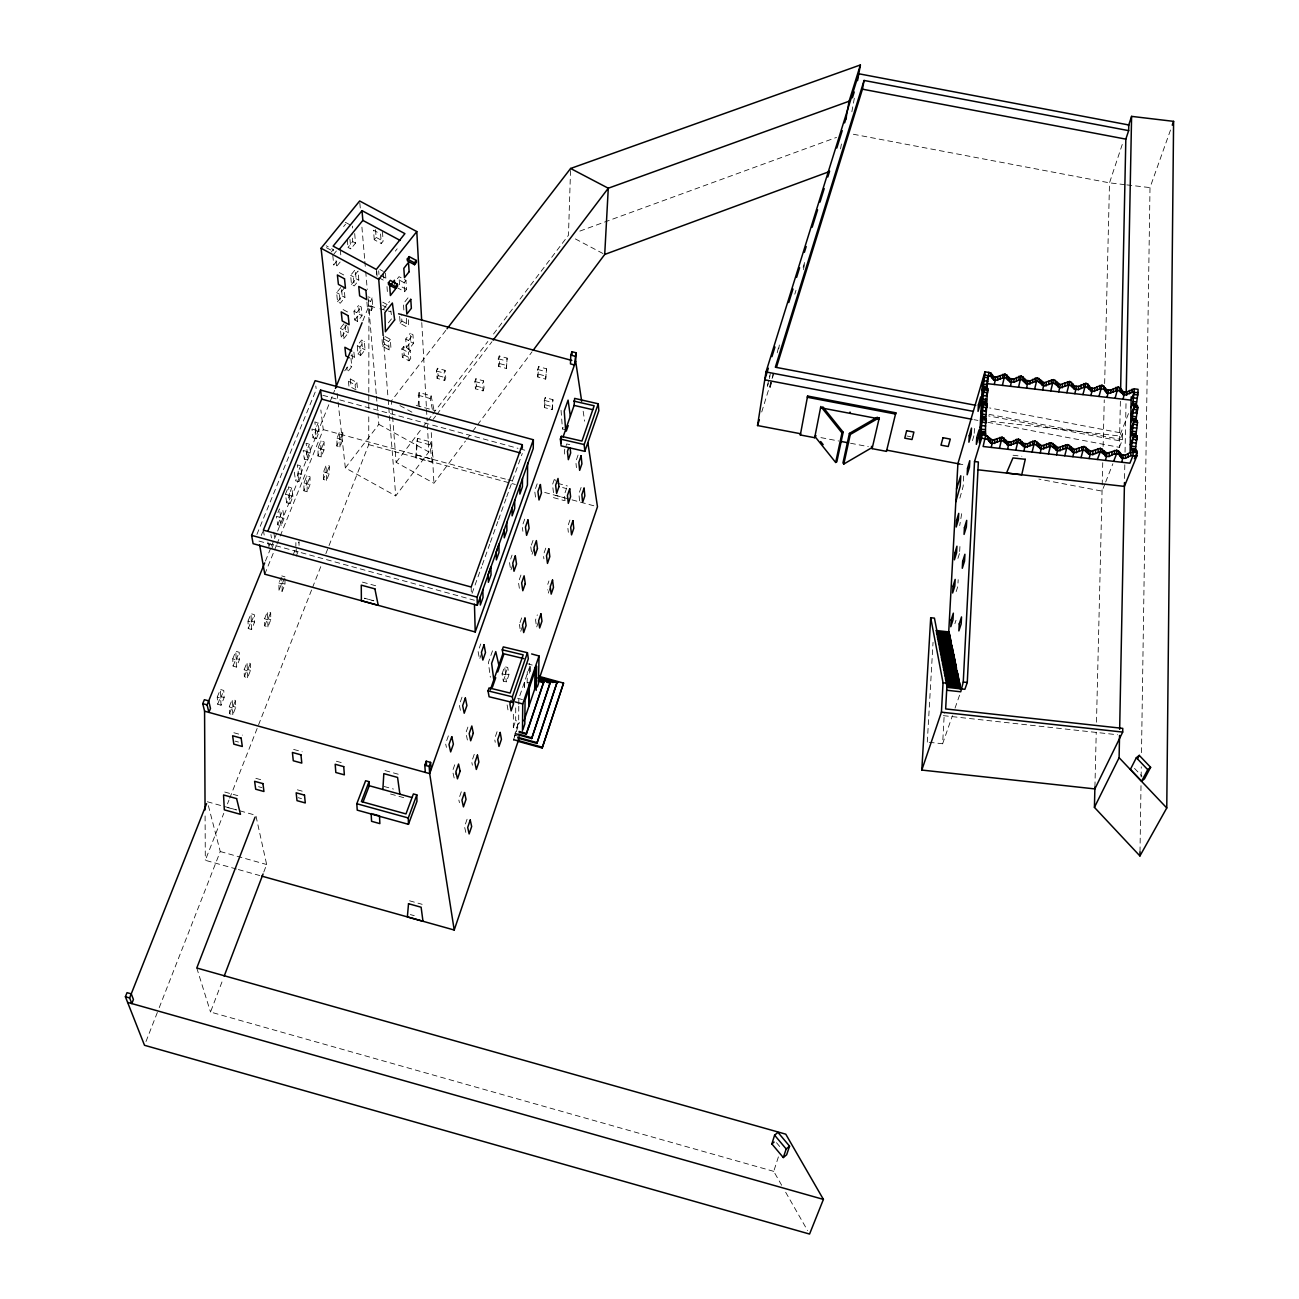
<?xml version="1.0" encoding="UTF-8"?>
<svg xmlns="http://www.w3.org/2000/svg" width="1299" height="1299" viewBox="0 0 1299 1299"><rect width="100%" height="100%" fill="white"/><g stroke="black" fill="none" stroke-linecap="round" stroke-linejoin="round"><path stroke-width="0.75" stroke-dasharray="5 3.75" d="M518.074 741.339L513.446 740.057L518.691 721.465L515.671 720.636L515.719 707.273M325.838 553.731L368.737 444.631L368.77 416.476M368.786 408.422L368.786 402.381M368.786 400.384L368.802 394.344M368.802 392.33L368.932 305.833L378.074 308.285M518.772 706.201L518.674 722.26L516.336 729.145L513.332 727.505L513.365 711.43M295.847 546.327L295.88 542.609M296.237 552.416L296.253 548.714M518.788 704.302L518.821 698.586L530.43 664.552L530.301 674.278M299.03 545.45L299.062 541.732L297.666 545.223M524.569 687.35L524.634 681.585L529.326 682.884M303.885 490.778L303.966 482.855L306.824 475.824L310.071 476.83L309.941 484.771L307.116 491.785L303.885 490.778L306.726 483.78L306.824 475.824M524.601 687.268L524.666 681.472M307.116 491.785L307.214 483.861L310.071 476.83M527.15 683.177L527.297 671.502M529.505 673.207L529.651 663.318M1140.002 851.9L1141.009 785.067M1141.139 776.964L1141.285 766.848M1141.496 752.673L1150.005 187.608L1170.902 128.926M317.963 455.949L318.125 447.895L320.934 440.962L324.149 441.952L323.954 450.039L321.178 456.939L317.963 455.949L320.756 449.048L320.934 440.962M1124.544 478.503L1124.82 464.344M1125.048 452.214L1126.006 403.648M987.889 422.321L1119.397 447.359L1120.404 400.319M1119.397 447.359L1122.417 439.744L1122.547 433.233L989.627 407.951M321.178 456.939L321.34 448.886L324.149 441.952M323.402 479.445L323.581 471.748L326.293 464.993L329.41 465.951L329.199 473.664L326.504 480.403L323.402 479.445L326.098 472.706L326.293 464.993M1094.927 786.885L1096.242 732.198M1096.486 722.195L1102.153 487.06M1102.201 484.965L1102.737 462.72M1103.127 446.434L1104.264 399.848M1104.653 383.578L1109.508 182.85L1123.375 141.071M326.504 480.403L326.715 472.722L329.41 465.951M336.814 445.963L337.058 438.153L339.737 431.495L342.839 432.47L342.546 440.296L339.9 446.921L336.814 445.963L339.477 439.338L339.737 431.495M570.537 170.494L568.459 235.249L492.727 335.061M339.9 446.921L340.159 439.127L342.839 432.47M415.907 457.865L416.638 441.238L417.726 438.396L430.943 442.017L433.314 459.521L432.242 462.347L415.907 457.865L417.726 438.396M974.234 433.281L974.477 428.443M957.996 583.072L958.175 579.727M959.652 551.49L959.929 546.538M961.682 513.706L959.701 525.559M963.696 476.116L963.16 486.378L959.734 498.589M929.207 742.297L942.636 743.759L944.276 713.541M927.291 742.086L933.039 642.291M771.557 382.783L770.177 387.248L767.352 386.485L769.511 375.817M769.511 378.594L770.437 372.813M770.177 387.248L771.427 379.568M772.661 377.424L773.278 373.576L771.898 378.074M777.208 352.808L779.221 344.495M778.718 348.863L779.351 344.966M803.513 269.624L804.341 264.801M840.534 148.914L841.963 140.974M851.868 111.763L854.352 98.107M972.448 440.621L974.153 434.905M794.793 294.191L795.995 290.343M803.123 267.285L804.893 261.586M767.352 386.485L768.277 383.514M761.717 411.994L773.1 375.216M957.931 558.408L959.571 553.147M956.161 591.597L957.818 586.417M781.689 1185.289L773.733 1171.357L778.539 1156.483M954.895 623.666L955.999 620.273M513.446 740.057L519.421 722.488M552.107 409.64L552.952 399.686L545.239 397.591L544.297 400.336L544.427 407.561L552.107 409.64L552.952 399.686M538.338 622.156L536.601 627.255L535.561 619.996L537.315 614.865M549.883 588.382L548.162 593.416L547.675 589.73M513.332 727.505L515.671 720.636M545.677 379.129L546.522 368.786L538.63 366.659L537.672 369.436L537.835 377.002L545.677 379.129L546.522 368.786M544.427 407.561L545.239 397.591M467.072 819.231L464.522 826.667L465.984 833.146M497.062 731.694L494.61 738.871L495.244 742.281M547.772 584.339L548.925 580.978M569.952 520.022L567.695 526.582L568.345 532.281M581.108 487.466L578.883 493.945L579.679 501.641M537.835 377.002L538.63 366.659M461.307 791.757L458.693 799.307L459.456 802.701M474.249 754.297L471.683 761.75L472.398 765.208M502.063 673.872L504.548 666.679L507.714 667.442L508.932 674.733L506.464 681.894L503.314 681.131L502.063 673.872L505.23 674.636L506.464 681.894M520.006 622.627L521.841 617.35M545.759 548.146L543.404 554.982L543.908 558.83M566.673 488.051L564.367 494.708L565.033 500.651M578.071 455.056L575.814 461.616L576.431 467.64M505.23 674.636L507.714 667.442M503.314 681.131L505.782 673.986L504.548 666.679M522.36 626.589L520.558 631.834L519.405 624.381M492.5 650.799L488.375 662.604L490.34 677.234M454.715 764.786L452.572 770.94L454.163 778.02L456.16 772.272M467.884 727.083L465.903 732.75L467.396 739.992M520.931 575.051L518.447 582.163L519.616 589.99M531.388 545.077L533.223 539.832M533.694 549.558L531.876 554.787L530.771 546.83M942.636 743.759L952.427 715.635M955.041 708.134L960.27 693.146M481.523 653.641L479.542 659.259L478.097 651.497L480.744 643.963M512.65 565.065L510.751 570.488L509.5 562.37L512.05 555.111M565.601 429.709L562.451 428.979L563.636 425.601M506.48 368.494L507.113 358.102L499.238 355.975L498.248 358.751L498.637 366.367L506.48 368.494L507.113 358.102M448.366 735.867L445.606 743.694L446.45 747.38M462.006 697.157L459.294 704.854L460.869 712.404M524.699 519.194L522.182 526.322L522.896 531.291M537.169 483.813L534.685 490.843L535.789 499.238M483.066 390.885L484.024 388.157L483.569 380.851L475.872 378.756L474.898 381.484L475.402 388.807L483.066 390.885L482.595 383.578L483.569 380.851M498.637 366.367L499.628 363.59L499.238 355.975M475.402 388.807L476.376 386.079L475.872 378.756M472.089 593.318L481.588 566.867M482.27 564.968L489.723 544.184M490.405 542.3L497.858 521.5M498.54 519.616L505.993 498.832M506.675 496.932L522.279 453.465M444.761 380.445L445.752 377.733L445.086 370.361L437.39 368.267L436.399 370.994L437.113 378.366L444.761 380.445L444.096 373.089L445.086 370.361M437.113 378.366L438.104 375.655L437.39 368.267M432.356 409.331L430.148 398.501L431.122 395.822L419.09 392.542L418.181 404.996M432.242 462.347L429.855 444.859L430.943 442.017M773.733 1171.357L210.519 1012.035L222.762 979.884M263.778 872.084L266.652 864.517L255.806 815.285L238.367 810.414M145.991 1041.522L158.478 1009.55M159.225 1007.667L220.245 851.527L207.856 803.675M236.418 869.015L205.307 860.295L223.801 813.271M227.487 803.87L228.965 800.103M229.712 798.236L311.792 589.454M312.523 587.57L321.405 565.016M1128.49 413.602L1119.657 436.009L989.107 421.136M1122.547 433.233L1119.559 440.816L988.507 415.891M1104.946 483.813L1102.055 491.119L1038.827 479.087M1105.66 481.994L1112.902 463.727M229.517 713.687L232.505 706.25L232.196 699.43L235.476 700.453L235.768 707.241L232.797 714.694L229.517 713.687L229.192 706.9L232.196 699.43M244.342 676.714L247.281 669.375L247.037 662.425L250.301 663.432L250.512 670.381L247.589 677.705L244.342 676.714L244.098 669.781L247.037 662.425M264.704 625.891L267.578 618.714L267.464 611.553L270.679 612.56L270.793 619.704L267.919 626.881L264.704 625.891L264.574 618.762L267.464 611.553M284.984 578.704L285.001 584.177L282.175 591.24L278.993 590.249L281.818 583.186L281.786 577.714M293.054 555.144L295.149 549.932M232.797 714.694L232.472 707.923L235.476 700.453M247.589 677.705L247.362 670.787L250.301 663.432M267.919 626.881L267.805 619.753L270.679 612.56M282.175 591.24L282.143 583.965L284.27 578.656M296.221 556.118L298.315 550.906M278.993 590.249L278.928 582.975L281.071 577.665M264.785 574.19L276.167 546.018M276.931 544.135L323.256 429.612L320.853 409.964M366.903 302.017L367.52 309.276L371.498 310.347L372.829 307.019L372.082 297.942L368.088 296.87M217.242 697.141L220.375 689.428L223.769 690.483L224.142 697.563L221.041 705.243L217.664 704.204L217.242 697.141L220.651 698.196L221.041 705.243M232.748 658.837L235.817 651.254L239.195 652.293L239.471 659.535L236.434 667.101L233.073 666.062L232.748 658.837L236.126 659.876L236.434 667.101M248.012 621.133L251.032 613.664L254.377 614.703L254.572 622.107L251.568 629.544L248.239 628.521L248.012 621.133L251.357 622.172L251.568 629.544M217.664 704.204L220.765 696.524L220.375 689.428M233.073 666.062L236.126 658.512L235.817 651.254M248.239 628.521L251.243 621.084L251.032 613.664M220.651 698.196L223.769 690.483M236.126 659.876L239.195 652.293M251.357 622.172L254.377 614.703M265.451 561.054L270.777 547.918M271.54 546.035L273.813 540.4M274.576 538.533L276.866 532.899M277.629 531.031L334.687 390.268M362.843 320.837L368.932 305.833M371.498 310.347L370.735 301.271L372.082 297.942M298.867 481.653L301.806 474.444L300.621 465.805L297.292 464.896L298.478 473.534L295.539 480.76L298.867 481.653L297.666 473.063L300.621 465.805M307.636 460.025L310.542 452.88L309.422 444.161L306.093 443.268L307.246 451.971L304.323 459.132L307.636 460.025L306.499 451.354L309.422 444.161M316.339 438.705L319.229 431.625L318.158 422.841L314.845 421.931L315.933 430.732L313.043 437.812L316.339 438.705L315.251 429.953L318.158 422.841M272.092 547.967L273.586 544.249M281.104 525.722L279.788 517.294L276.411 516.369L277.742 524.796L281.104 525.722L284.091 518.366L282.809 509.906L279.431 508.981L277.921 512.667M290.05 503.687L293.006 496.397L291.772 487.839L288.41 486.93L289.677 495.471L286.706 502.762L290.05 503.687L288.784 495.163L291.772 487.839M261.229 535.497L262.755 531.778M286.706 502.762L285.423 494.253L287.664 488.765M279.788 517.294L282.809 509.906M268.714 547.041L270.224 543.339M277.742 524.796L280.746 517.44L279.431 508.981M256.91 534.409L316.242 389.554L315.803 385.998M392.639 416.768L396.13 462.347L433.915 483.26L465.415 441.075M466.617 439.452L471.472 432.957M472.674 431.333L476.311 426.462M477.529 424.838L532.038 351.818M337.107 393.337L345.339 467.9L395.724 495.909L428.849 451.938L426.965 417.58M396.163 462.379L421.834 428.475M423.068 426.884L426.722 422.029M427.956 420.421L431.625 415.583M432.859 413.975L487.839 341.491M433.184 419.268L435.636 416.037M436.854 414.413L491.948 341.702M345.339 467.9L378.837 424.367L377.798 412.303M445.801 330.384L391.421 400.92L391.876 406.863M406.327 347.596L410.793 341.848L410.224 333.258L412.952 334.736L413.504 343.326L409.039 349.074L406.327 347.596L405.743 339.023L410.224 333.258M408.99 360.813L410.728 358.556L410.24 350.243L403.599 346.622L401.846 348.879L402.365 357.193L408.99 360.813L408.503 352.5L410.24 350.243M409.039 349.074L408.471 340.517L412.952 334.736M402.365 357.193L404.119 354.952L403.599 346.622M399.686 316.371L400.124 323.321L406.863 326.991L408.649 324.718L408.146 316.047M389.164 349.934L388.58 341.588L381.955 337.951L382.572 346.313L389.164 349.934L390.902 347.694L390.333 339.331L385.365 336.62M400.124 323.321L401.894 321.048L401.472 314.098M382.572 346.313L384.325 344.089L383.708 335.71M388.58 341.588L390.333 339.331M355.439 388.141L355.098 384.845L356.884 382.555L350.21 378.902L348.424 381.192L348.944 386.16M388.385 322.834L391.86 318.401M408 297.844L403.421 303.69L404.021 312.637M383.302 309.438L389.554 301.498M404.671 291.723L406.49 289.417L405.97 280.389L399.037 276.638L397.202 278.944L404.135 282.695L404.671 291.723L397.77 287.988M353.896 352.126L354.432 357.29L352.597 359.612L351.883 352.727M350.974 358.28L351.769 366.643L347.32 372.293L346.833 367.276M360.651 355.439L365.068 349.837L364.337 341.426L361.69 339.981L357.241 345.583L358.004 353.994L360.651 355.439L359.888 347.028L364.337 341.426M404.135 282.695L405.97 280.389M344.673 370.832L349.139 365.198L351.769 366.643M358.004 353.994L362.421 348.392L361.69 339.981M378.853 277.694L384.001 280.487L385.835 278.197L385.332 270.923M341.182 337.009L345.745 331.294L344.885 322.558L340.322 328.29L341.182 337.009L343.894 338.487L348.441 332.771L347.612 324.052L343.033 329.784L343.894 338.487M354.806 319.944L359.32 314.293L358.556 305.509L361.252 306.97L362.015 315.754L357.501 321.421L354.806 319.944L354.01 311.192L358.556 305.509M395.318 251.129L397.185 248.791M357.501 321.421L356.722 312.653L361.252 306.97M382.458 231.677L383.124 241.176L381.257 243.498L374.242 239.714L376.109 237.392L375.411 227.877M337.545 301.725L342.205 295.945L341.312 286.835L336.636 292.632L337.545 301.725L340.306 303.219L344.949 297.439L344.089 288.329L339.412 294.142L340.306 303.219M351.477 284.449L356.088 278.717L355.293 269.559L350.649 275.307L351.477 284.449L354.221 285.942L358.833 280.211L358.053 271.053L353.409 276.801L354.221 285.942M340.143 262.025L336.571 266.425L333.746 264.899L337.318 260.498M354.692 233.544L355.52 243.108L350.811 248.921L348.002 247.411L352.727 241.598L352.045 233.95M343.602 226.562L345.518 224.24M331.359 251.957L333.275 249.587L326.179 245.755M333.989 253.938L336.392 250.999M579.857 231.092L836.556 137.385M943.366 715.652L1117.546 734.763M1013.058 455.251L1021.858 456.225M1124.918 184.669L1109.492 182.85L849.952 133.602M1126.85 184.896L1150.005 187.608M907.011 436.026L910.631 436.708M989.01 414.365L1122.417 439.744M973.958 419.674L977.936 420.421M820.903 437.617L838.683 440.994M850.536 443.251L868.317 446.629M957.899 463.678L965.806 465.188M569.79 444.648L566.689 443.933L564.334 450.639L565.065 457.28M505.782 673.986L508.932 674.733M368.072 300.556L370.735 301.271M379.909 308.772L390.869 311.728M372.829 307.019L368.867 305.963L368.25 298.689M498.248 358.751L506.123 360.895M537.672 369.436L545.564 371.579M499.628 363.59L507.454 365.717M538.793 374.209L546.635 376.337M436.399 370.994L444.096 373.089M474.898 381.484L482.595 383.578M544.297 400.336L552.01 402.43M438.104 375.655L445.752 377.733M476.376 386.079L484.024 388.157M545.369 404.817L553.033 406.912M322.85 395.302L518.009 448.334M519.957 448.869L525.819 450.461M323.256 429.612L506.025 479.25M507.974 479.769L515.752 481.897M315.251 429.953L311.939 429.043L313.043 437.812M368.737 444.631L515.362 484.462M544.687 492.435L564.237 497.744M572.063 499.871L597.475 506.772M315.933 430.732L319.229 431.625M418.116 395.221L430.148 398.501M416.167 405.418L435.165 410.598M557.693 483.342L567.354 485.972M562.613 487.531L566.478 488.586M568.783 498.978L554.446 495.065L553.569 497.647L564.334 500.602M306.499 451.354L303.17 450.444L304.323 459.132M307.246 451.971L310.542 452.88M298.478 473.534L301.806 474.444M285.423 494.253L288.784 495.163M289.677 495.471L293.006 496.397M280.746 517.44L284.091 518.366M362.437 582.114L376.044 585.849M416.638 441.238L429.855 444.859M416.979 455.04L433.314 459.521M258.956 541.066L474.362 600.235M527.394 663.724L535.123 665.835M517.619 698.245L523.529 699.885M514.989 733.156L518.691 734.179M514.989 733.951L518.691 734.974M515.07 735.283L519.697 736.565M513.462 739.228L517.294 740.3M384.975 770.567L398.744 774.366M233.885 732.75L242.41 735.104M293.639 749.426L302.18 751.78M336.376 761.23L343.228 763.114M235.087 741.128L238.48 742.07M384.017 786.447L393.467 789.061M390.528 793.998L403.745 797.651M255.854 778.328L264.152 780.634M297.374 789.824L305.687 792.13M258.55 786.707L261.846 787.616M298.202 797.683L301.498 798.609M224.759 792.033L237.814 795.654M227.325 807.442L236.304 809.927M207.353 801.759L236.434 809.878M409.558 900.808L422.159 904.331M410.354 914.577L414.251 915.665M220.245 851.527L266.652 864.517M238.367 869.551L259.751 875.542M236.126 658.512L239.471 659.535M247.281 669.375L250.512 670.381M244.098 669.781L247.362 670.787M220.765 696.524L224.142 697.563M232.505 706.25L235.768 707.241M229.192 706.9L232.472 707.923M337.058 438.153L340.159 439.127M339.477 439.338L342.546 440.296M318.125 447.895L321.34 448.886M320.756 449.048L323.954 450.039M323.581 471.748L329.199 473.664M303.966 482.855L309.941 484.771M281.786 575.895L284.984 576.87M281.818 583.186L285.001 584.177M278.928 582.975L282.143 583.965M267.578 618.714L270.793 619.704M264.574 618.762L267.805 619.753M251.243 621.084L254.572 622.107M575.36 238.919L604.717 254.442M345.323 222.308L350.633 225.149M376.109 237.392L383.124 241.176M352.727 241.598L355.52 243.108M326.39 247.671L333.47 251.503L333.275 249.587M339.315 272.595L346.427 276.427M379.909 269.543L383.367 271.41M380.672 275.404L385.835 278.197M406.49 289.417L399.589 285.683L399.037 276.638M350.649 275.307L353.409 276.801M356.088 278.717L358.833 280.211M343.098 309.568L350.064 313.335M382.75 302.196L387.816 304.956M382.637 305.395L386.03 307.23M401.894 321.048L408.649 324.718M336.636 292.632L339.412 294.142M342.205 295.945L344.949 297.439M354.01 311.192L356.722 312.653M405.743 339.023L408.471 340.517M410.793 341.848L413.504 343.326M359.32 314.293L362.015 315.754M401.846 348.879L408.503 352.5M384.325 344.089L390.902 347.694M404.119 354.952L410.728 358.556M340.322 328.29L343.033 329.784M345.745 331.294L348.441 332.771M357.241 345.583L359.888 347.028M362.421 348.392L365.068 349.837M351.039 355.455L354.432 357.29M399.962 405.597L411.929 412.173M348.424 381.192L355.098 384.845M356.072 389.911L351.087 387.183L350.21 378.902M378.837 424.367L428.849 451.938M1134.514 768.359L1141.983 776.234M776.493 1142.682L781.56 1148.738M785.668 1192.255L807.572 1230.559M196.782 967.999L210.519 1012.035M431.122 395.822L434.045 410.289M507.13 704.935L508.023 710.163M263.356 530.138L264.233 535.237M267.87 542.04L268.438 545.385M270.906 534.587L271.459 537.948M273.748 532.168L274.836 538.874M583.17 411.231L584.647 421.185M294.321 472.154L295.539 480.76M390.837 310.883L391.356 314.65M553.488 492.727L552.513 484.543L554.884 477.723L555.274 481.003M356.884 382.555L357.566 389.164M332.804 255.4L333.746 264.899M336.003 260.726L336.571 266.425M340.419 251.048L340.776 254.848M352.386 226.107L352.565 228.023M347.304 239.763L348.002 247.411M349.951 239.373L350.811 248.921M359.839 203.001L360.359 209.042M361.918 227.146L364.678 259.362M364.84 261.359L365.539 269.413M365.717 271.426L367.26 289.547M368.299 301.612L376.239 394.182M376.418 396.195L376.937 402.235M377.116 404.249L377.619 410.289M376.304 269.445L376.759 275.161M386.988 286.559L387.557 293.996M383.286 337.529L388.011 397.673M388.174 399.67L388.645 405.694M388.807 407.691L389.278 413.715M389.424 415.712L395.724 495.909M392.038 408.844L392.493 414.787M561.054 410.289L562.451 428.979M374.242 239.714L373.527 230.215L380.591 234.015L381.257 243.498M376.726 271.312L377.132 276.768M378.691 270.825L378.967 274.462M383.497 273.228L384.001 280.487M406.36 318.336L406.863 326.991M421.769 322.558L426.413 407.464M426.527 409.494L426.851 415.55M431.268 432.616L433.915 483.26M471.164 587.018L471.31 591.938M419.09 392.542L419.171 406.246M205.096 815.967L205.307 860.295M373.755 600.771L364.402 598.206L373.755 600.788"/><path stroke-width="1.5" d="M519.892 485.664L519.86 494.058L522.425 486.816L522.474 478.405M522.312 448.22L522.328 444.713L320.577 390.073L263.356 530.138L471.164 587.018L522.328 444.713M987.11 396.098L987.841 388.986L983.197 388.125L984.951 371.741L990.731 372.91L993.784 376.661L995.716 377.165L1005.036 374.047L1009.94 378.529L1013.983 378.983L1021.225 375.914L1026.08 380.38L1025.95 383.643L1027.882 384.147L1037.284 381.045L1044.023 385.998L1053.457 382.896L1060.163 387.849L1069.629 384.748L1074.37 389.197L1078.414 389.651L1085.802 386.599L1092.427 391.535L1097.184 390.009L1097.265 386.729L1102.039 385.17L1106.699 389.619L1106.618 392.899L1108.534 393.386L1118.114 390.317L1124.642 395.237L1132.062 392.412L1138.086 392.607L1136.381 404.07L1137.827 407.513L1136.105 418.895L1137.551 422.402L1133.686 421.948L1130.536 429.807L1130.114 452.263L1133.394 436.935L1131.981 433.363L1133.686 421.948L1132.338 420.048L1132.403 416.329L1133.978 407.042L1137.81 407.48L1135.911 412.238M1025.95 383.643L1021.095 379.194L1013.837 382.263L1009.794 381.792L1004.89 377.327L995.57 380.445L993.621 379.941L990.569 376.19L984.772 375.021L982.401 383.091L979.397 442.78L981.8 434.84L985.681 435.36C984.951 422.565 986.883 409.071 987.094 396.098L983.246 395.659L982.45 402.966L987.11 403.875M988.848 372.196L987.045 386.988L987.841 388.986M522.474 730.834L522.734 703.961L539.036 655.979L531.632 653.949M985.632 433.931L980.956 432.94L983.246 403.437M527.638 463.012L527.426 485.063L475.223 631.963L264.785 574.19L259.638 544.963M519.178 732.246L526.29 734.211L543.745 681.959L538.419 680.497M1094.911 787.08L1094.424 807.361L1139.937 855.96L1166.762 807.962L1173.598 121.359L1131.591 116.374L1128.441 125.873M526.29 734.211L528.628 726.514M529.278 686.716L529.018 705.909L523.952 720.88M533.369 439.744L533.24 448.512L477.301 605.285L253.11 543.68L251.616 535.383L315.137 380.672L533.369 439.744L477.09 597.15L477.301 605.285M529.375 682.771L529.018 705.909L534.685 689.152L535.074 667.783M518.691 734.974L531.664 738.563L550.305 682.332L539.296 679.296M1139.937 855.96L1140.002 851.9M1137.096 405.791L1132.631 405.207L1134.319 388.872L1138.054 389.31L1137.989 392.59M977.92 469.8L1124.382 486.394L1136.917 455.852L1136.836 451.045L1135.537 448.821L1137.128 435.977L1132.046 434.986M536.162 690.386L536.633 666.257L525.072 700.307L524.812 723.949L523.059 729.112M1094.424 807.361L1119.105 757.69L1119.543 735.445M1119.657 729.372L1124.463 482.546M1126.201 393.532L1131.591 116.374M1030.139 442.374L1034.897 440.864L1041.749 445.719L1051.297 442.732L1058.084 447.587L1067.681 444.599L1074.419 449.438L1084.048 446.466L1090.754 451.305L1100.415 448.317L1107.073 453.156L1116.783 450.185L1120.079 452.604L1120.014 455.965L1121.394 457.881L1123.326 458.368L1125.47 458.352L1125.535 454.975L1130.893 452.279L1136.998 452.49L1134.433 458.693M1126.769 395.205L1126.818 391.925L1134.319 388.872M1122.693 732.084L1122.774 728.382L945.656 708.929L947.052 683.209L934.436 618.129L930.701 617.723L921.803 770.063L1094.862 788.915L1122.693 732.084L941.418 712.177L921.803 770.063M1125.47 458.352L1128.181 456.907L1128.246 453.53M1129.448 393.711L1129.513 390.431M1130.568 429.839L1131.202 396.861M1128.198 456.891L1130.828 455.64L1130.893 452.279M1132.062 392.412L1132.111 389.132M517.96 738.157L536.893 743.385L556.946 682.706L538.224 677.558M539.036 655.979L538.452 683.615L537.315 686.992M1116.783 450.185L1116.702 453.562L1113.633 461.324M1106.699 389.619L1110.726 390.073L1118.179 387.021L1115.078 398.29M1120.014 455.965L1118.569 454.244L1118.634 450.883M1119.949 391.015L1120.03 387.735L1118.179 387.021M1120.615 390.203L1125.827 139.123L1128.652 130.631L1128.766 124.964L858.785 73.767L765.988 371.952L757.528 425.552L800.574 433.736L800.33 434.97L814.684 437.714L820.806 406.506L841.963 432.908L835.663 462.46L814.911 436.48L816.097 435.798M1121.378 392.785L1121.443 389.505L1120.03 387.735M1121.394 457.881L1121.459 454.52L1120.079 452.604M1122.726 394.734L1122.791 391.454L1121.443 389.505M1121.459 454.52L1123.391 455.007L1121.768 462.249M1122.791 391.454L1124.707 391.957L1123.099 399.215M946.76 690.256L960.74 691.782L963.257 682.056L974.526 461.535L981.638 438.185L987.435 439.338L990.536 443.008L992.501 443.511L1001.951 440.507L1008.885 445.362L1018.367 442.374L1025.252 447.229L1034.767 444.242L1041.619 449.081L1051.167 446.093L1057.971 450.948L1067.567 447.96L1074.322 452.799L1083.951 449.827L1088.724 454.163L1092.8 454.634L1100.334 451.695L1106.992 456.517L1109.135 456.485L1109.216 453.124M1110.645 393.353L1110.726 390.073M1109.135 456.485L1111.847 455.04L1111.912 451.679M1113.324 391.86L1113.389 388.58M1111.847 455.04L1114.477 453.789L1114.542 450.412M1115.922 390.561L1115.987 387.281M528.612 727.326L543.745 681.959M518.074 741.339L542.186 747.997L563.555 683.095L538.955 676.324M1100.415 448.317L1100.334 451.695L1097.33 459.473M1102.039 385.17L1099.003 396.455M1102.201 452.393L1102.283 449.016M1106.618 392.899L1103.809 389.164L1103.89 385.884M1103.663 454.114L1103.744 450.753M1105.254 390.934L1105.335 387.654M1105.059 456.03L1105.14 452.669M1107.073 453.156L1105.481 460.398M1108.615 390.106L1107.04 397.38M1092.8 454.634L1092.897 451.273M1094.537 391.502L1094.619 388.222L1097.265 386.729M1095.495 453.189L1095.577 449.811M1098.11 451.922L1098.191 448.561M1097.184 390.009L1099.766 388.71L1099.847 385.43M1085.834 450.526L1085.915 447.165M1087.653 387.313L1087.75 384.033L1085.899 383.319L1078.511 386.388L1074.468 385.917L1069.743 381.468L1060.276 384.569L1053.57 379.617L1044.152 382.718L1037.414 377.765L1030.123 380.834L1026.08 380.38M1087.312 452.247L1087.409 448.886M1089.114 389.083L1089.211 385.803L1087.75 384.033M1088.724 454.163L1088.806 450.802M1090.494 391.048L1090.592 387.768L1089.211 385.803M1090.754 451.305L1089.195 458.547M1090.592 387.768L1092.508 388.271L1090.965 395.529M531.664 738.563L550.305 682.332M1076.465 452.783L1076.562 449.405M1078.414 389.651L1078.511 386.388M1079.128 451.321L1079.225 447.96M1081.044 388.157L1081.141 384.877M1081.726 450.055L1081.823 446.694M1083.61 386.858L1083.707 383.578M1084.048 446.466L1081.044 457.621M1085.899 383.319L1082.928 394.604M1069.45 448.658L1069.548 445.297M1071.496 385.462L1071.594 382.182M1070.944 450.396L1071.058 447.018M1072.974 387.232L1073.071 383.952M1072.373 452.312L1072.471 448.951M1074.37 389.197L1074.468 385.917M1074.419 449.438L1072.893 456.696M1076.4 386.42L1074.874 393.694M1062.761 449.454L1062.874 446.093M1064.888 386.306L1065.001 383.026M1065.342 448.204L1065.456 444.826M1067.453 385.007L1067.551 381.727M1067.681 444.599L1064.742 455.77M1069.743 381.468L1066.836 392.769M556.946 682.706L536.893 743.385M1053.067 446.807L1053.18 443.43M1055.324 383.611L1055.438 380.331M1054.577 448.528L1054.691 445.167M1056.818 385.381L1056.931 382.101M1056.022 450.461L1056.136 447.083M1058.247 387.346L1058.344 384.066M1058.084 447.587L1056.59 454.845M1060.276 384.569L1058.782 391.843M1060.114 450.915L1060.228 447.554M1062.273 387.816L1062.387 384.536M570.781 355.082L570.472 363.899L574.467 364.97L576.009 352.776L571.982 351.704L570.781 355.082L574.808 356.17M1043.763 449.064L1043.876 445.687M1046.133 385.965L1046.263 382.685M1046.393 447.603L1046.507 444.226M1048.731 384.455L1048.861 381.175M1048.959 446.336L1049.072 442.959M1051.281 383.14L1051.394 379.86M1051.297 442.732L1048.423 453.919M1053.57 379.617L1050.745 390.918M571.852 355.228L571.982 351.704M1038.193 446.661L1038.323 443.3M1040.661 383.53L1040.775 380.25M1039.671 448.593L1039.785 445.232M1042.107 385.494L1042.22 382.215M1041.749 445.719L1040.272 452.994M1044.152 382.718L1042.691 390.009M575.652 361.609L576.009 352.776M563.555 683.095L542.186 747.997M1030.01 445.736L1030.139 442.374L1027.525 443.836L1023.433 443.365L1018.513 438.997L1011.158 441.969L1007.066 441.514L1002.097 437.13L992.663 440.134L985.681 435.262L983.116 446.499L1129.903 463.175L1133.069 455.413L1132.972 450.607L1131.673 448.382L1135.537 448.821L1134.482 451.419M1032.575 382.604L1032.705 379.324M1032.559 444.469L1032.689 441.108M1035.092 381.289L1035.222 378.009M1034.897 440.864L1032.104 452.052M1037.414 377.765L1034.637 389.083M1036.667 444.94L1036.797 441.563M1039.151 381.76L1039.265 378.48M1021.81 444.81L1021.956 441.433M1024.489 381.679L1024.619 378.399M1023.303 446.726L1023.433 443.365M1025.398 443.868L1023.953 451.126M1028.012 380.867L1026.583 388.157M1027.395 447.197L1027.525 443.836M1029.993 384.114L1030.123 380.834M1013.61 443.868L1013.756 440.507M1016.403 380.753L1016.549 377.473M1016.159 442.602L1016.305 439.241M1018.919 379.438L1019.049 376.158M1018.513 438.997L1015.786 450.201M1021.225 375.914L1018.53 387.232M1020.267 443.073L1020.397 439.695M1022.962 379.893L1023.092 376.629M1005.426 442.943L1005.572 439.582M1008.316 379.828L1008.462 376.548M1006.92 444.875L1007.066 441.514M1009.794 381.792L1009.94 378.529M1009.031 442.001L1007.618 449.275M1011.872 379.016L1010.476 386.306M1011.012 445.33L1011.158 441.969M1013.837 382.263L1013.983 378.983M997.226 442.001L997.372 438.64M1000.23 378.886L1000.376 375.622M999.743 440.734L999.905 437.373M1002.714 377.571L1002.877 374.307M1002.097 437.13L999.451 448.35M1005.036 374.047L1002.406 385.397M1003.851 441.205L1003.997 437.828M1006.774 378.041L1006.92 374.762M989.026 441.075L989.172 437.714M992.127 377.96L992.29 374.697M990.536 443.008L990.699 439.647M993.621 379.941L993.784 376.661M992.663 440.134L991.283 447.424M995.716 377.165L994.352 384.472M997.664 380.412L997.827 377.132M994.644 443.479L994.79 440.117M985.21 403.957L985.486 398.387M987.435 439.338L987.597 435.977M990.569 376.19L990.731 372.91M946.922 687.333L964.881 689.314L967.268 682.495L978.358 461.973L974.526 461.535M981.638 438.185L981.8 434.84M940.849 655.849L954.359 657.343L954.197 660.136L954.651 658.804L941.126 657.31M954.651 658.804L954.359 664.406L955.252 661.727L941.694 660.217M954.814 663.058L954.96 660.249L941.402 658.755M955.252 661.727L955.106 664.536L955.561 663.188L941.97 661.678M955.561 663.188L955.414 665.997L955.869 664.666L942.262 663.156M955.577 670.316L955.869 664.666M942.538 664.633L956.178 666.143L956.032 668.969L956.486 667.621L942.83 666.111M943.399 669.082L957.103 670.593L956.795 676.292L957.72 673.596L943.983 672.086M943.691 670.576L957.412 672.086L957.103 677.802L958.029 675.107L944.276 673.58M957.574 676.454L957.72 673.596M958.029 675.107L957.883 677.964L958.353 676.617L944.568 675.09M958.353 676.617L958.045 682.348L958.971 679.653L945.152 678.127M944.844 676.6L958.662 678.127L958.353 683.875L959.295 681.179L945.445 679.653M958.824 682.527L958.971 679.653M959.295 681.179L959.149 684.053L959.604 682.706L945.737 681.179M959.604 682.706L959.311 688.486L960.253 685.775L946.321 684.248M959.782 687.139L959.929 684.248L946.029 682.706M960.253 685.775L960.091 688.681L960.562 687.333L946.63 685.791M533.24 350.194L604.717 254.442L608.273 188.225L570.602 168.48L447.035 328.777M948.676 632.938L957.899 463.678L984.951 371.741M936.222 631.85L949.374 633.311L949.082 638.735L949.942 636.072L936.758 634.61M936.482 633.23L949.65 634.691L949.358 640.115L950.235 637.452L937.017 635.99M949.796 638.799L949.942 636.072M950.235 637.452L950.089 640.18L950.511 638.848L937.293 637.387M950.511 638.848L950.219 644.32L951.095 641.641L937.829 640.18M950.657 642.989L950.803 640.245L937.553 638.783M951.095 641.641L950.949 644.385L951.388 643.054L938.089 641.576M938.641 644.401L951.972 645.879L951.68 651.384L952.557 648.721L939.193 647.227M938.917 645.814L952.264 647.292L951.972 652.812L952.865 650.149L939.453 648.656M952.411 651.481L952.557 648.721M952.865 650.149L952.703 652.91L953.157 651.578L939.729 650.085M953.157 651.578L952.865 657.132L953.758 654.452L940.297 652.959M940.005 651.53L953.45 653.007L953.157 658.577L954.051 655.898L940.573 654.404M953.596 657.229L953.758 654.452M941.418 712.177L943.042 682.771L930.701 617.723M382.864 789.5L383.822 773.636L397.575 777.435L399.881 794.192M1137.534 422.386L1135.894 435.425M983.262 395.659L983.993 388.547M871.467 446.336L872.1 448.642L886.454 451.37L886.681 450.136L959.782 464.035M895.823 412.806L895.596 414.056L807.361 397.283L807.605 396.033L895.823 412.806L886.454 451.37M877.085 418.505L877.312 417.255L849.4 433.395L842.954 462.947L843.814 464.019L872.327 447.392M843.814 464.019L850.277 434.483L879.309 417.677L879.098 418.879L820.562 407.756M845.876 119.118L849.091 101.241L860.393 64.95L570.602 168.48M857.535 80.603L860.393 64.95M849.838 413.309L850.066 412.059M776.445 367.373L862.455 89.176L864.079 80.457L1128.652 130.631M800.33 434.97L807.605 396.033M814.684 437.714L814.911 436.48M822.576 408.13L822.819 406.879L843.165 432.21L836.848 461.778L835.663 462.46M872.1 448.642L879.309 417.677M955.837 501.755L960.205 486.037L960.757 475.775L956.519 489.009M982.028 390.561L983.213 386.55L987.045 386.988M981.654 397.949L984.041 389.927L987.889 390.366L986.444 395.188M986.704 381.922L988.685 375.476M981.281 405.369L982.466 401.375L986.314 401.813L985.519 404.476M980.907 412.806L983.294 404.833L987.159 405.272L985.227 411.653M980.534 420.259L981.719 416.297L985.584 416.735M980.16 427.744L982.547 419.821L986.428 420.259L985.454 423.425M979.787 435.246L980.972 431.317L984.837 431.755L984.041 434.386M764.738 379.86L768.342 368.234M771.947 356.657L774.951 346.995M788.769 302.553L792.975 289.028M796.579 277.434L799.583 267.773M804.39 252.331L806.192 246.534M812.184 227.211L817.591 209.821M819.994 202.092L824.199 188.566M827.804 176.973L829.606 171.176M836.816 148.005L842.223 130.614M844.626 122.885L846.412 117.089M852.42 97.766L854.222 91.969M864.079 80.457L775.341 367.211L975.728 405.32M757.528 425.552L759.33 419.739M771.866 1143.932L774.594 1135.164L777.971 1132.387L789.565 1146.173L786.642 1154.779L783.297 1157.555L771.866 1143.932L774.09 1142.081M949.374 633.311L948.936 634.643L949.082 631.931L935.946 630.486M948.79 637.354L949.65 634.691M950.365 641.576L950.803 640.245M951.972 645.879L951.534 647.211L951.68 644.466L938.365 642.989M951.388 649.971L952.264 647.292M953.011 654.355L953.45 653.007M953.904 658.69L954.359 657.343M783.297 1157.555L786.187 1148.966L789.565 1146.173M954.051 662.945L954.96 660.249M261.7 876.094L454.212 930.019L519.162 738.157M539.718 677.396L597.475 506.772L587.927 443.073M955.268 668.823L956.178 666.143M956.649 671.94L957.103 670.593M511.14 700.405L509.922 703.944L511.108 710.91L513.527 703.863L512.358 696.8L527.426 652.715L503.298 646.902L502.275 649.809L502.924 653.576L490.308 689.931M956.486 674.782L957.412 672.086M958.191 679.474L958.662 678.127M573.687 401.066L594.163 405.759L581.952 441.075L561.33 436.318L560.372 439.046L561.119 445.866L584.826 451.354L584.177 444.55L598.238 403.794L574.629 398.387L574.109 405.402L563.068 436.967M584.826 451.354L598.839 410.711L598.238 403.794M959.458 685.596L959.929 684.248M527.426 652.715L528.336 658.723L513.349 702.662L489.106 696.767L488.018 690.873L489.041 687.918L510.117 693.049L523.205 654.858L502.275 649.809M492.402 687.236L495.715 677.705M497.696 671.989L503.639 654.842M568.621 448.009L567.452 451.37L568.345 459.667L570.667 452.961L570.147 447.976M560.843 443.316L561.33 436.318M566.283 431.122L568.215 425.585M454.212 930.019L429.677 773.619L429.173 766.442L430.602 762.399L426.234 761.198L424.805 765.225L425.325 772.402M1172.25 125.142L1173.598 121.359M408.454 824.329L408.276 817.964L416.817 794.874L413.391 793.933L405.986 813.921L361.398 801.58L369.03 781.673L365.62 780.731L356.803 803.724L357.225 810.138L408.454 824.329L416.963 801.304L416.817 794.874M224.191 976.101L263.064 873.967M363.038 801.986L369.257 785.733L369.03 781.673M255.075 817.168L196.782 967.999L785.765 1134.173L823.404 1199.399L809.569 1234.05L144.514 1045.289L125.402 996.755L127.026 992.663L131.248 993.849L133.424 999.499L131.816 1003.575L129.624 997.957L206.606 803.643M1134.254 392.168L1131.137 400.141L986.282 383.546M1131.007 407.594L1132.566 403.632L1136.381 404.07M1130.844 414.966L1133.995 407.074L1133.28 405.353M1130.698 422.386L1132.273 418.457L1136.105 418.895M1130.406 437.276L1131.981 433.363L1135.813 433.801L1134.774 436.415M1130.244 444.745L1133.426 436.951L1137.274 437.39L1135.992 440.491M205.063 809.927L204.576 711.186L202.758 703.668L204.365 699.69L208.701 700.892L210.487 708.426L208.895 712.372L207.093 704.87L264.687 562.922M335.451 388.401L362.08 322.72M267.854 531.177L321.681 399.102L320.577 390.073M1136.349 757.707L1130.39 769.381L1141.594 781.202L1144.484 778.864L1150.622 767.303L1139.255 755.369L1136.349 757.707L1147.715 769.658L1141.594 781.202M1137.551 758.697L1139.255 755.369M493.182 340.094L608.273 188.225L849.091 101.241M395.107 289.563L390.398 295.522L389.7 286.251L394.425 280.275L394.685 283.994M395.708 288.524L395.578 286.641L397.478 284.254L390.301 280.389L388.401 282.776L388.547 284.66L395.708 288.524L397.591 286.137L397.478 284.254M414.543 264.704L414.43 262.804L416.313 260.45L409.169 256.617L407.301 258.972L407.415 260.872L414.543 264.704L416.411 262.333L416.313 260.45M383.124 335.515L378.723 279.382L416.8 231.579L359.661 200.988L321.08 248.239L336.441 387.281M339.12 249.619L362.843 220.392L362.015 210.649L404.915 233.641L376.304 269.445L333.129 246.144L362.015 210.649M1147.715 769.658L1150.622 767.303M841.963 432.908L843.165 432.21M604.717 254.442L829.347 171.598M1099.766 388.71L1103.809 389.164M1114.477 453.789L1118.569 454.244M1130.828 455.64L1136.917 455.852M1092.508 388.271L1094.619 388.222M1124.707 391.957L1126.818 391.925M1123.391 455.007L1125.535 454.975M943.106 667.589L956.795 669.099M963.257 682.056L967.268 682.495M943.042 682.771L947.052 683.209M983.993 380.786L987.825 381.224M1133.41 397.9L1137.226 398.338M983.392 384.407L987.224 384.845M1132.696 401.488L1136.511 401.927M983.197 388.125L987.467 388.677M1133.995 407.074L1137.827 407.513M983.798 392.266L987.646 392.704M1133.751 409.38L1137.583 409.818M1133.118 412.757L1136.95 413.196M1132.403 416.329L1136.235 416.768M982.645 399.248L986.493 399.686M982.45 402.966L986.737 403.534M1132.338 420.048L1136.82 420.649M1133.556 420.567L1137.404 421.006M1133.459 424.286L1137.307 424.724M983.067 407.172L986.915 407.61M1132.825 427.663L1136.674 428.102M982.515 410.565L986.363 411.004M981.898 414.154L985.762 414.592M1132.111 431.236L1135.959 431.674M981.703 417.905L985.568 418.343M982.141 418.067L986.379 418.863M1132.696 435.165L1137.128 435.977M982.304 422.175L986.185 422.613M1133.166 439.289L1137.031 439.728M981.752 425.569L985.632 426.023M1132.533 442.667L1136.398 443.105M1131.819 446.239L1135.667 446.677M981.151 429.173L985.015 429.612M980.956 432.94L985.259 433.557M1131.754 450.006L1136.268 450.656M1132.972 450.607L1136.836 451.045M984.545 377.376L988.377 377.814M1134.043 394.506L1137.859 394.945M1132.631 405.207L1136.446 405.645M1133.848 405.678L1137.68 406.116M862.455 89.176L1125.827 139.123M765.988 371.952L973.081 411.328M764.754 379.828L971.961 419.285M840.664 441.368L848.556 442.878M574.109 405.402L592.685 409.672M560.372 439.046L584.177 444.55M502.924 653.576L523.789 658.609M488.018 690.873L512.358 696.8M398.549 313.79L571.804 360.424M321.681 399.102L520.331 452.945M251.616 535.383L477.09 597.15M541.553 677.899L558.034 682.43M538.208 678.387L553.179 682.495M546.619 682.137L550.273 683.144M538.403 681.326L543.729 682.787M515.248 701.898L522.734 703.961M519.178 731.451L526.29 733.415M518.691 734.179L531.681 737.767M517.96 737.361L536.909 742.59M517.294 740.3L542.219 747.185M202.758 703.668L207.093 704.87M424.805 765.225L429.173 766.442M204.576 711.186L429.677 773.619L575.701 361.463L581.676 401.277M369.257 785.733L411.556 797.424M356.803 803.724L408.276 817.964M372.813 814.018L379.487 815.869L379.86 823.615L371.563 821.309L371.141 813.564M125.402 996.755L129.624 997.957M127.627 1002.39L823.404 1199.399M362.843 220.392L400.173 240.429M407.301 258.972L414.43 262.804M388.401 282.776L395.578 286.641M321.08 248.239L378.723 279.382M351.704 351.006L344.901 347.288L345.826 355.91L349.22 357.761M1119.105 757.69L1166.762 807.962M774.594 1135.164L786.187 1148.966M849.4 433.395L850.277 434.483M820.676 441.53L823.16 444.648M498.881 665.218L495.747 651.595L491.639 663.383L493.799 679.848M570.342 416.167L568.085 400.124L564.237 411.02L565.601 429.709M426.234 761.198L426.494 764.786M430.602 762.399L431.089 769.593M409.169 256.617L409.282 258.517M416.8 231.579L421.672 320.528M981.752 433.493L981.8 434.905M474.46 604.214L475.223 631.963M480.11 597.102L480.321 605.042L483.017 597.459L482.822 589.486M504.207 529.635L504.272 537.851L506.886 530.479L506.837 522.247M512.082 507.552L512.098 515.849L514.696 508.542L514.696 500.229M976.702 437.747L976.361 444.372L978.732 436.545L979.056 429.904L976.702 437.747M978.374 404.833L978.05 411.377L980.404 403.437L980.729 396.877L978.374 404.833M959.23 623.91L958.857 630.892L961.163 623.926L961.52 616.928L959.23 623.91M962.64 561.477L962.283 568.28L964.556 561.087L964.913 554.267L962.64 561.477M964.41 527.703L964.069 534.409L966.342 527.102L966.7 520.363L964.41 527.703M967.511 468.225L967.17 474.768L969.444 467.25L969.785 460.69L967.511 468.225M969.233 435.733L968.892 442.196L971.149 434.564L971.49 428.102L969.233 435.733M951.144 619.964L950.787 626.719L952.963 619.948L953.336 613.16L951.144 619.964M952.979 586.32L952.622 592.977L954.814 586.093L955.171 579.403L952.979 586.32M954.765 553.244L954.408 559.82L956.584 552.806L956.941 546.213L954.765 553.244M956.551 520.509L956.21 527.004L958.37 519.876L958.727 513.365L956.551 520.509M408.519 903.714L407.366 916.915L422.971 921.267L421.12 907.222L408.519 903.714M1025.268 459.31L1021.745 474.752L1006.498 473.047L1012.944 457.93L1025.268 459.31M906.621 430.716L904.77 438.169L912.012 439.533L913.895 432.08L906.621 430.716M943.009 437.714L940.979 445.151L948.238 446.515L950.283 439.094L943.009 437.714M470.238 820.026L467.689 827.463L469.134 833.942L471.667 826.521L470.238 820.026M500.18 732.457L497.728 739.634L498.978 746.454L501.43 739.31L500.18 732.457M540.952 613.891L538.614 620.727L539.637 627.985L541.959 621.182L540.952 613.891M552.53 580.02L550.224 586.742L551.182 594.13L553.471 587.424L552.53 580.02M572.94 520.72L570.699 527.297L571.528 534.879L573.768 528.336L572.94 520.72M584.079 488.164L581.855 494.643L582.634 502.34L584.826 495.893L584.079 488.164M464.539 792.552L461.941 800.119L463.434 806.874L466.032 799.34L464.539 792.552M477.464 755.092L474.898 762.529L476.327 769.446L478.876 762.042L477.464 755.092M524.975 618.097L522.539 625.144L523.676 632.581L526.079 625.582L524.975 618.097M548.844 548.876L546.489 555.712L547.48 563.409L549.818 556.605L548.844 548.876M569.725 488.765L567.436 495.422L568.296 503.33L570.586 496.705L569.725 488.765M581.108 455.754L578.851 462.33L579.646 470.352L581.903 463.808L581.108 455.754M460.122 771.184L457.459 778.832L455.884 771.752L458.563 764.072L460.122 771.184M473.291 733.253L470.676 740.787L469.183 733.562L471.829 725.995L473.291 733.253M525.267 583.657L522.799 590.736L521.646 582.926L524.114 575.814L525.267 583.657M537.461 548.551L535.042 555.534L533.954 547.577L536.39 540.579L537.461 548.551M558.96 486.654L556.605 493.458L555.647 485.274L558.018 478.454L558.96 486.654M451.76 736.695L448.999 744.522L450.656 751.91L453.383 744.132L451.76 736.695M465.367 697.969L462.655 705.666L464.214 713.216L466.909 705.552L465.367 697.969M484.072 644.759L481.426 652.293L482.855 660.071L485.485 652.569L484.072 644.759M515.313 555.891L512.764 563.133L513.998 571.268L516.531 564.042L515.313 555.891M527.946 519.957L525.446 527.102L526.598 535.35L529.099 528.238L527.946 519.957M540.4 484.559L537.916 491.59L539.004 499.985L541.456 492.971L540.4 484.559M490.908 566.737L488.213 574.272L488.375 582.309L491.038 574.791L490.908 566.737M498.913 544.281L496.25 551.75L496.364 559.885L499.011 552.448L498.913 544.281M394.652 319.911L385.397 331.748L384.877 312.556L392.379 303.024L394.652 319.911M410.776 299.338L406.197 305.2L406.798 314.131L411.361 308.301L410.776 299.338M409.12 271.751L404.46 277.661L403.827 268.325L408.519 262.398L409.12 271.751M374.891 588.869L361.268 585.151L361.382 600.706L378.22 605.318L374.891 588.869M241.143 738.124L232.618 735.77L233.82 744.148L242.312 746.487L241.143 738.124M300.962 754.833L292.405 752.462L293.282 760.759L301.79 763.098L300.962 754.833M343.748 766.637L335.191 764.267L335.824 772.499L344.349 774.853L343.748 766.637M262.934 783.606L254.62 781.316L255.692 789.207L263.941 791.497L262.934 783.606M304.502 795.118L296.172 792.812L297.016 800.655L305.281 802.944L304.502 795.118M236.597 798.593L223.542 794.972L224.321 809.845L240.477 814.327L236.597 798.593M344.511 278.814L337.383 274.982L338.406 284.384L345.469 288.199L344.511 278.814M365.896 290.31L358.751 286.462L359.644 295.831L366.74 299.663L365.896 290.31M348.181 315.689L341.231 311.906L342.189 320.918L349.122 324.685L348.181 315.689"/></g></svg>
